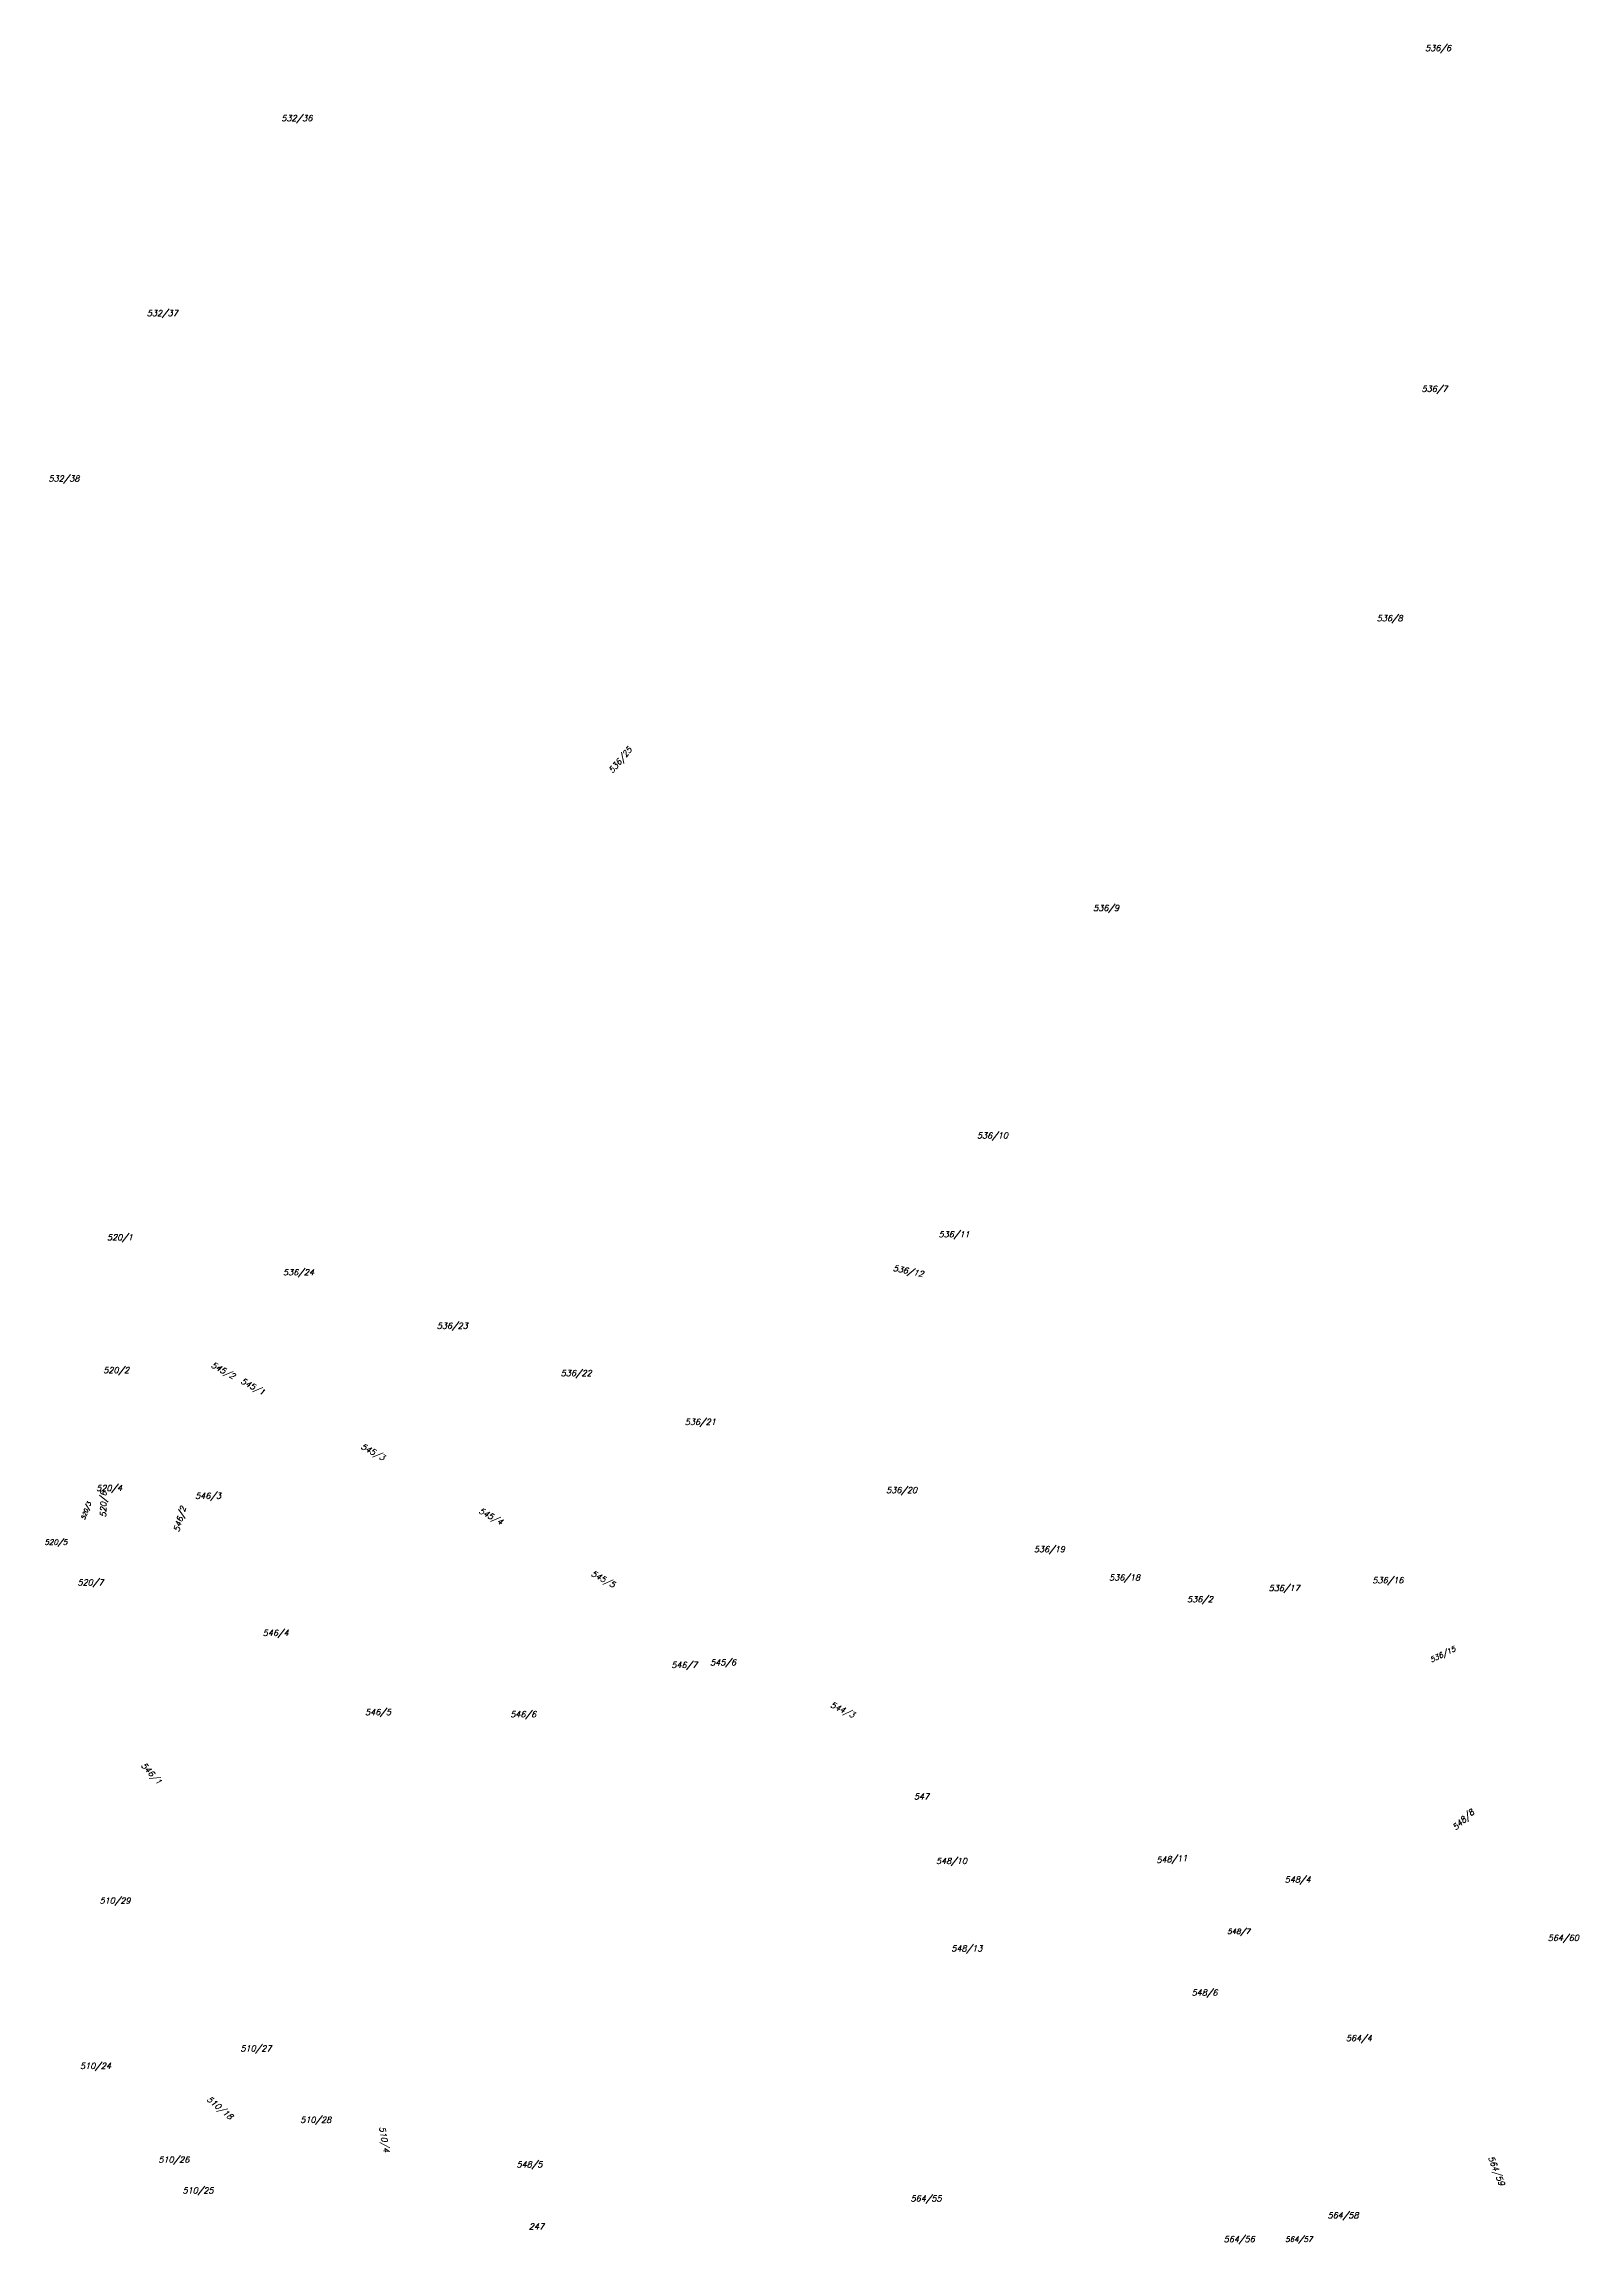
# Model space of a CAD drawing. Header units: millimetres. Extents: x -626413 to -622762, y -1174800 to -1172001.
# Drawn here: x -624972 to -624532, y -1173397 to -1172766 of the extents above; entities that cross this region are included whole.
import ezdxf
from ezdxf.enums import TextEntityAlignment as Align

# ---------------------------------------------------------------- set-up
doc = ezdxf.new("R2010")
doc.units = ezdxf.units.MM
doc.layers.add('Dobrinsko_parcelní čísla', color=7, linetype='Continuous', lineweight=0)
doc.styles.add('Style-ITALICS', font='ITALICS.shx')

msp = doc.modelspace()

# ---------------------------------------------------------------- texts
at = {"layer": 'Dobrinsko_parcelní čísla', "color": 7, "linetype": 'Continuous', "lineweight": 0, "style": 'Style-ITALICS'}
for s, height, p in [('536/6', 1.7, (-624568.48, -1172767.77)), ('532/36', 1.7, (-624895.37, -1172787.89)), ('532/37', 1.7, (-624933.99, -1172843.83)), ('536/7', 1.7, (-624569.5, -1172865.57)), ('532/38', 1.7, (-624962.23, -1172891.34)), ('536/8', 1.7, (-624582.37, -1172931.42)), ('536/9', 1.7, (-624663.79, -1173014.59)), ('536/10', 1.7, (-624695.68, -1173079.88)), ('520/1', 1.7, (-624946.87, -1173109.12)), ('536/11', 1.7, (-624706.71, -1173108.25)), ('536/24', 1.7, (-624894.89, -1173119.16)), ('536/23', 1.7, (-624850.74, -1173134.49)), ('520/2', 1.7, (-624947.95, -1173147.24)), ('545/2', 0.2, (-624921.57, -1173145.74)), ('536/22', 1.7, (-624815.17, -1173148.1)), ('536/21', 1.7, (-624779.56, -1173162.11)), ('520/4', 1.7, (-624949.97, -1173181.07)), ('546/3', 1.7, (-624921.57, -1173183.29)), ('536/20', 1.7, (-624721.76, -1173181.68)), ('520/5', 1.5, (-624965.71, -1173196.5)), ('536/19', 1.7, (-624679.33, -1173198.64)), ('520/7', 1.7, (-624955.34, -1173208.16)), ('536/18', 1.7, (-624657.75, -1173206.77)), ('536/17', 1.7, (-624611.94, -1173209.77)), ('536/16', 1.7, (-624582.16, -1173207.56)), ('536/2', 1.7, (-624636.83, -1173213.02)), ('546/4', 1.7, (-624902.17, -1173222.65)), ('546/7', 1.7, (-624784.88, -1173231.86)), ('545/6', 1.7, (-624773.73, -1173231.12)), ('546/5', 1.7, (-624872.79, -1173245.38)), ('546/6', 1.7, (-624831.11, -1173246)), ('547', 1.7, (-624718.29, -1173269.6)), ('548/10', 1.7, (-624707.44, -1173288.12)), ('548/4', 1.7, (-624608.79, -1173293.46)), ('510/29', 1.7, (-624947.57, -1173299.51)), ('548/7', 1.5, (-624626.19, -1173308.23)), ('564/60', 1.7, (-624531.81, -1173310.2)), ('548/13', 1.7, (-624703.04, -1173313.22)), ('548/6', 1.7, (-624635.52, -1173325.91)), ('510/27', 1.7, (-624907.11, -1173341.92)), ('564/4', 1.7, (-624591.22, -1173338.97)), ('510/24', 1.7, (-624953.16, -1173346.94)), ('510/28', 1.7, (-624889.94, -1173362.39)), ('510/26', 1.7, (-624930.67, -1173373.85)), ('548/5', 1.7, (-624829.32, -1173375.21)), ('510/25', 1.7, (-624923.74, -1173382.67)), ('564/55', 1.7, (-624714.74, -1173384.98)), ('247', 1.7, (-624828.84, -1173393.01)), ('564/58', 1.7, (-624595.04, -1173389.83)), ('564/56', 1.7, (-624624.84, -1173396.65)), ('564/57', 1.5, (-624608.24, -1173396.59))]:
    msp.add_text(s, height=height, dxfattribs=at).set_placement(p, align=Align.RIGHT)
for s, height, rotation, p in [('536/25', 1.7, 50, (-624803.48, -1172968.41)), ('536/12', 1.7, 348, (-624720.13, -1173119.68)), ('545/2', 1.7, 331, (-624918.11, -1173149.03)), ('545/1', 1.7, 331, (-624909.61, -1173153.61)), ('545/3', 1.7, 331, (-624875.1, -1173172.39)), ('520/6', 1.7, 89, (-624954.44, -1173181.21)), ('520/3', 1.2, 69, (-624958.84, -1173184.54)), ('546/2', 1.7, 74, (-624931.59, -1173185.83)), ('545/4', 1.7, 331, (-624841.27, -1173190.86)), ('545/5', 1.7, 331, (-624809.01, -1173208.87)), ('536/15', 1.5, 26, (-624567.02, -1173226.9)), ('544/3', 1.7, 334, (-624740.15, -1173246.25)), ('546/1', 1.7, 312, (-624939.69, -1173265.46)), ('548/8', 1.7, 43, (-624561.67, -1173273.52)), ('548/11', 1.7, 4, (-624644.13, -1173287.26)), ('510/18', 1.7, 320, (-624919.03, -1173361.61)), ('510/4', 1.7, 280, (-624874.89, -1173370.97)), ('564/59', 1.7, 292, (-624554.55, -1173380.62))]:
    msp.add_text(s, height=height, rotation=rotation, dxfattribs=at).set_placement(p, align=Align.RIGHT)

doc.saveas('drawing.dxf')
